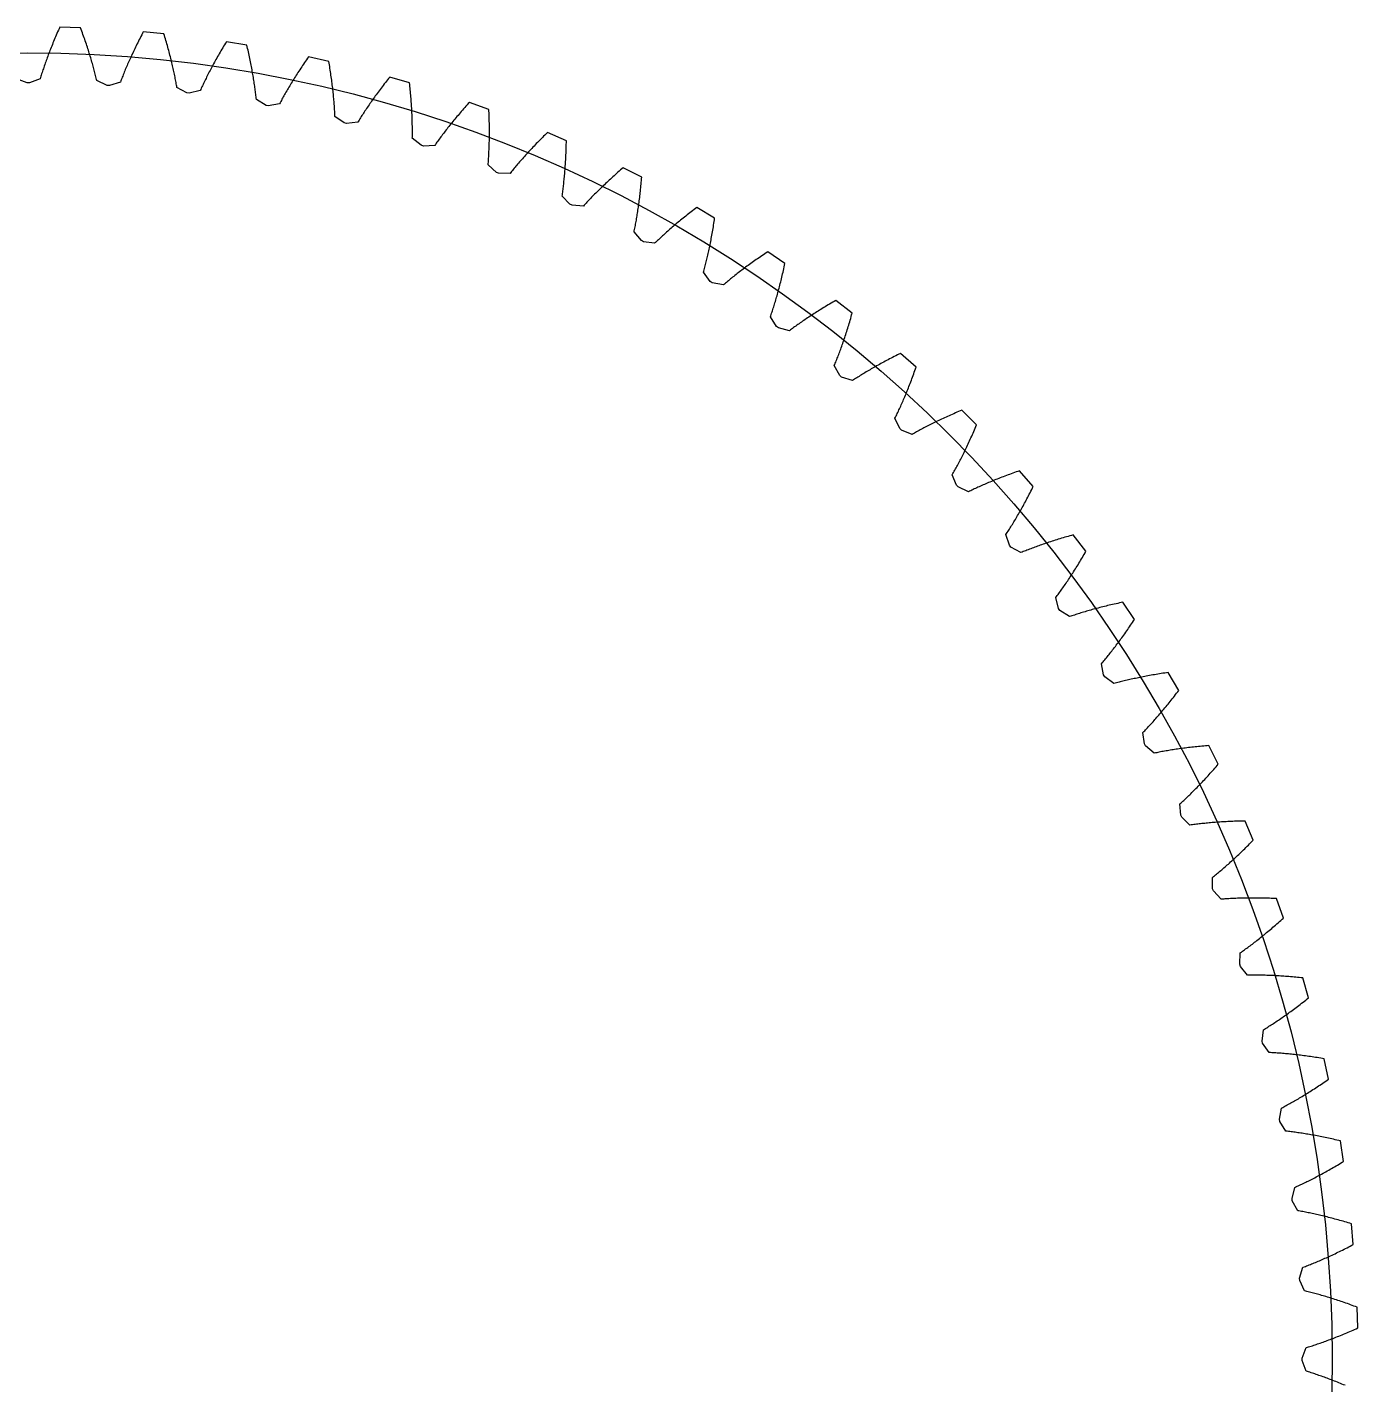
# Model space of a CAD drawing. Extents: x -60 to 60, y 180 to 300.
# Drawn here: x 0 to 60, y 238.7 to 299.8 of the extents above; entities that cross this region are included whole.
import ezdxf

# ---------------------------------------------------------------- set-up
doc = ezdxf.new("R2010")
doc.units = 0
doc.layers.get('0').update_dxf_attribs({"linetype": 'CONTINUOUS'})

msp = doc.modelspace()

# ---------------------------------------------------------------- linework, layer by layer
for points in [[(57.444, 239.889), (57.629, 240.366), (57.684, 240.383), (57.74, 240.4), (57.796, 240.418), (57.853, 240.436), (57.91, 240.454), (57.968, 240.473), (58.026, 240.493), (58.085, 240.512), (58.145, 240.533), (58.205, 240.553), (58.266, 240.574), (58.327, 240.596), (58.389, 240.618), (58.452, 240.64), (58.515, 240.663), (58.578, 240.686), (58.642, 240.71), (58.707, 240.734), (58.772, 240.758), (58.838, 240.784), (58.904, 240.809), (58.971, 240.835), (59.038, 240.862), (59.106, 240.889), (59.174, 240.916), (59.243, 240.944), (59.313, 240.973), (59.383, 241.002), (59.453, 241.031), (59.524, 241.061), (59.596, 241.092), (59.668, 241.123), (59.74, 241.154), (59.813, 241.186), (59.887, 241.219), (59.957, 241.252), (59.928, 242.184), (59.857, 242.213), (59.781, 242.241), (59.706, 242.268), (59.632, 242.295), (59.558, 242.322), (59.485, 242.348), (59.412, 242.373), (59.34, 242.399), (59.269, 242.423), (59.198, 242.447), (59.127, 242.471), (59.057, 242.494), (58.988, 242.517), (58.919, 242.54), (58.851, 242.562), (58.783, 242.583), (58.716, 242.604), (58.649, 242.625), (58.583, 242.645), (58.518, 242.665), (58.453, 242.684), (58.389, 242.703), (58.325, 242.721), (58.262, 242.74), (58.199, 242.757), (58.138, 242.774), (58.076, 242.791), (58.015, 242.808), (57.955, 242.824), (57.896, 242.84), (57.837, 242.855), (57.778, 242.87), (57.721, 242.885), (57.664, 242.899), (57.607, 242.913), (57.551, 242.926), (57.337, 243.391), (57.331, 243.496), (57.485, 243.983), (57.539, 244.004), (57.594, 244.024), (57.649, 244.046), (57.704, 244.067), (57.76, 244.089), (57.817, 244.112), (57.874, 244.135), (57.932, 244.158), (57.99, 244.182), (58.049, 244.207), (58.108, 244.231), (58.168, 244.257), (58.228, 244.282), (58.289, 244.309), (58.351, 244.335), (58.413, 244.363), (58.475, 244.39), (58.538, 244.418), (58.602, 244.447), (58.666, 244.476), (58.73, 244.506), (58.795, 244.536), (58.861, 244.567), (58.927, 244.598), (58.993, 244.63), (59.06, 244.662), (59.128, 244.695), (59.196, 244.728), (59.264, 244.762), (59.333, 244.796), (59.403, 244.831), (59.473, 244.867), (59.543, 244.903), (59.614, 244.939), (59.685, 244.977), (59.753, 245.014), (59.666, 245.942), (59.593, 245.966), (59.516, 245.99), (59.439, 246.012), (59.363, 246.035), (59.288, 246.057), (59.213, 246.078), (59.139, 246.099), (59.066, 246.12), (58.992, 246.14), (58.92, 246.159), (58.848, 246.179), (58.777, 246.198), (58.706, 246.216), (58.636, 246.234), (58.567, 246.252), (58.498, 246.269), (58.429, 246.286), (58.362, 246.302), (58.295, 246.318), (58.228, 246.334), (58.162, 246.349), (58.097, 246.364), (58.032, 246.378), (57.968, 246.392), (57.904, 246.406), (57.842, 246.419), (57.779, 246.432), (57.718, 246.445), (57.657, 246.457), (57.596, 246.469), (57.536, 246.481), (57.477, 246.492), (57.419, 246.503), (57.361, 246.514), (57.303, 246.524), (57.247, 246.534), (57.004, 246.984), (56.991, 247.089), (57.115, 247.585), (57.167, 247.608), (57.22, 247.633), (57.274, 247.657), (57.328, 247.682), (57.383, 247.708), (57.438, 247.734), (57.493, 247.76), (57.549, 247.787), (57.606, 247.815), (57.663, 247.843), (57.721, 247.871), (57.779, 247.9), (57.837, 247.93), (57.897, 247.96), (57.956, 247.99), (58.016, 248.021), (58.077, 248.053), (58.138, 248.085), (58.2, 248.118), (58.262, 248.151), (58.324, 248.185), (58.387, 248.219), (58.451, 248.253), (58.515, 248.289), (58.579, 248.325), (58.644, 248.361), (58.709, 248.398), (58.775, 248.436), (58.841, 248.474), (58.908, 248.512), (58.975, 248.551), (59.043, 248.591), (59.111, 248.632), (59.179, 248.673), (59.248, 248.714), (59.313, 248.756), (59.168, 249.677), (59.093, 249.696), (59.015, 249.715), (58.937, 249.733), (58.86, 249.75), (58.784, 249.767), (58.708, 249.784), (58.632, 249.8), (58.558, 249.816), (58.484, 249.832), (58.41, 249.847), (58.337, 249.861), (58.265, 249.876), (58.193, 249.89), (58.122, 249.903), (58.052, 249.916), (57.982, 249.929), (57.912, 249.942), (57.844, 249.954), (57.776, 249.966), (57.708, 249.977), (57.642, 249.988), (57.576, 249.999), (57.51, 250.009), (57.445, 250.019), (57.381, 250.029), (57.317, 250.038), (57.254, 250.047), (57.192, 250.056), (57.13, 250.065), (57.069, 250.073), (57.009, 250.081), (56.949, 250.088), (56.89, 250.095), (56.832, 250.102), (56.774, 250.109), (56.717, 250.116), (56.446, 250.55), (56.426, 250.653), (56.519, 251.156), (56.57, 251.183), (56.621, 251.21), (56.673, 251.238), (56.725, 251.267), (56.778, 251.296), (56.832, 251.325), (56.886, 251.355), (56.94, 251.385), (56.995, 251.416), (57.05, 251.448), (57.106, 251.48), (57.162, 251.513), (57.218, 251.546), (57.276, 251.579), (57.333, 251.614), (57.391, 251.648), (57.45, 251.684), (57.509, 251.719), (57.568, 251.756), (57.628, 251.793), (57.688, 251.83), (57.749, 251.868), (57.81, 251.907), (57.872, 251.946), (57.934, 251.986), (57.996, 252.027), (58.059, 252.068), (58.122, 252.109), (58.186, 252.151), (58.25, 252.194), (58.315, 252.237), (58.38, 252.281), (58.445, 252.326), (58.511, 252.371), (58.577, 252.417), (58.639, 252.463), (58.437, 253.373), (58.361, 253.387), (58.282, 253.401), (58.203, 253.414), (58.125, 253.427), (58.047, 253.439), (57.971, 253.451), (57.894, 253.462), (57.819, 253.473), (57.744, 253.484), (57.67, 253.495), (57.596, 253.505), (57.523, 253.515), (57.45, 253.524), (57.379, 253.533), (57.307, 253.542), (57.237, 253.55), (57.167, 253.558), (57.098, 253.566), (57.029, 253.573), (56.961, 253.581), (56.894, 253.587), (56.827, 253.594), (56.761, 253.6), (56.696, 253.606), (56.631, 253.612), (56.567, 253.617), (56.504, 253.622), (56.441, 253.627), (56.379, 253.632), (56.317, 253.636), (56.257, 253.64), (56.196, 253.644), (56.137, 253.647), (56.078, 253.651), (56.02, 253.654), (55.962, 253.657), (55.665, 254.073), (55.639, 254.175), (55.7, 254.683), (55.749, 254.713), (55.799, 254.743), (55.849, 254.774), (55.899, 254.806), (55.95, 254.838), (56.001, 254.871), (56.053, 254.904), (56.106, 254.938), (56.158, 254.972), (56.211, 255.007), (56.265, 255.043), (56.319, 255.079), (56.374, 255.115), (56.429, 255.153), (56.484, 255.19), (56.54, 255.229), (56.596, 255.268), (56.652, 255.307), (56.709, 255.347), (56.767, 255.388), (56.825, 255.429), (56.883, 255.471), (56.941, 255.513), (57.001, 255.556), (57.06, 255.6), (57.12, 255.644), (57.18, 255.689), (57.24, 255.735), (57.301, 255.781), (57.363, 255.827), (57.424, 255.875), (57.486, 255.923), (57.549, 255.971), (57.612, 256.02), (57.675, 256.07), (57.734, 256.12), (57.475, 257.015), (57.398, 257.025), (57.318, 257.034), (57.239, 257.042), (57.16, 257.049), (57.082, 257.057), (57.005, 257.064), (56.928, 257.071), (56.852, 257.077), (56.776, 257.083), (56.701, 257.089), (56.627, 257.094), (56.554, 257.1), (56.481, 257.104), (56.409, 257.109), (56.337, 257.113), (56.266, 257.117), (56.196, 257.121), (56.126, 257.124), (56.057, 257.127), (55.989, 257.13), (55.921, 257.133), (55.855, 257.135), (55.788, 257.137), (55.723, 257.139), (55.658, 257.141), (55.593, 257.142), (55.53, 257.143), (55.467, 257.144), (55.405, 257.145), (55.343, 257.145), (55.282, 257.145), (55.222, 257.146), (55.162, 257.145), (55.103, 257.145), (55.045, 257.144), (54.988, 257.143), (54.665, 257.54), (54.632, 257.64), (54.661, 258.151), (54.708, 258.184), (54.756, 258.218), (54.804, 258.252), (54.852, 258.287), (54.901, 258.322), (54.95, 258.358), (55, 258.394), (55.05, 258.431), (55.1, 258.469), (55.151, 258.507), (55.203, 258.546), (55.254, 258.585), (55.306, 258.625), (55.359, 258.666), (55.412, 258.707), (55.465, 258.749), (55.518, 258.791), (55.572, 258.834), (55.627, 258.878), (55.682, 258.922), (55.737, 258.966), (55.792, 259.012), (55.848, 259.058), (55.904, 259.105), (55.961, 259.152), (56.018, 259.2), (56.075, 259.248), (56.133, 259.298), (56.19, 259.347), (56.249, 259.398), (56.307, 259.449), (56.366, 259.501), (56.425, 259.553), (56.485, 259.606), (56.545, 259.66), (56.601, 259.713), (56.286, 260.59), (56.209, 260.596), (56.129, 260.599), (56.049, 260.602), (55.97, 260.605), (55.892, 260.607), (55.814, 260.609), (55.737, 260.611), (55.66, 260.613), (55.585, 260.614), (55.51, 260.615), (55.435, 260.616), (55.361, 260.617), (55.288, 260.617), (55.216, 260.617), (55.144, 260.617), (55.073, 260.616), (55.003, 260.615), (54.933, 260.614), (54.864, 260.613), (54.796, 260.612), (54.728, 260.61), (54.661, 260.608), (54.595, 260.606), (54.53, 260.604), (54.465, 260.601), (54.4, 260.599), (54.337, 260.596), (54.274, 260.593), (54.212, 260.59), (54.15, 260.586), (54.089, 260.582), (54.029, 260.579), (53.97, 260.575), (53.911, 260.571), (53.853, 260.566), (53.796, 260.562), (53.449, 260.938), (53.41, 261.035), (53.407, 261.547), (53.452, 261.583), (53.497, 261.62), (53.543, 261.657), (53.589, 261.694), (53.635, 261.733), (53.682, 261.772), (53.729, 261.811), (53.777, 261.851), (53.825, 261.892), (53.873, 261.933), (53.922, 261.975), (53.971, 262.018), (54.021, 262.061), (54.071, 262.105), (54.121, 262.149), (54.171, 262.194), (54.222, 262.24), (54.273, 262.286), (54.325, 262.333), (54.377, 262.38), (54.429, 262.429), (54.481, 262.477), (54.534, 262.527), (54.587, 262.577), (54.641, 262.628), (54.695, 262.679), (54.749, 262.731), (54.803, 262.784), (54.858, 262.837), (54.913, 262.891), (54.968, 262.946), (55.024, 263.001), (55.079, 263.057), (55.136, 263.114), (55.192, 263.171), (55.245, 263.228), (54.875, 264.084), (54.798, 264.084), (54.718, 264.082), (54.638, 264.08), (54.559, 264.078), (54.48, 264.076), (54.403, 264.073), (54.326, 264.07), (54.249, 264.067), (54.174, 264.063), (54.099, 264.06), (54.024, 264.056), (53.951, 264.052), (53.878, 264.047), (53.806, 264.043), (53.734, 264.038), (53.663, 264.033), (53.593, 264.028), (53.524, 264.023), (53.455, 264.017), (53.387, 264.012), (53.319, 264.006), (53.253, 264), (53.187, 263.993), (53.121, 263.987), (53.057, 263.98), (52.993, 263.974), (52.929, 263.967), (52.867, 263.96), (52.805, 263.953), (52.744, 263.945), (52.683, 263.938), (52.624, 263.93), (52.564, 263.923), (52.506, 263.915), (52.448, 263.907), (52.391, 263.899), (52.021, 264.252), (51.977, 264.347), (51.941, 264.858), (51.984, 264.896), (52.027, 264.936), (52.07, 264.976), (52.114, 265.016), (52.158, 265.057), (52.202, 265.099), (52.247, 265.142), (52.292, 265.185), (52.337, 265.228), (52.383, 265.272), (52.429, 265.317), (52.475, 265.363), (52.522, 265.409), (52.569, 265.456), (52.616, 265.503), (52.664, 265.551), (52.712, 265.6), (52.76, 265.65), (52.808, 265.7), (52.857, 265.75), (52.906, 265.802), (52.956, 265.854), (53.005, 265.906), (53.055, 265.96), (53.105, 266.014), (53.156, 266.068), (53.206, 266.124), (53.257, 266.18), (53.309, 266.236), (53.36, 266.294), (53.412, 266.352), (53.464, 266.411), (53.516, 266.47), (53.568, 266.53), (53.621, 266.591), (53.67, 266.65), (53.248, 267.482), (53.171, 267.477), (53.09, 267.47), (53.011, 267.463), (52.932, 267.456), (52.854, 267.449), (52.777, 267.441), (52.7, 267.433), (52.624, 267.426), (52.549, 267.417), (52.474, 267.409), (52.4, 267.4), (52.327, 267.392), (52.255, 267.383), (52.183, 267.374), (52.112, 267.365), (52.041, 267.355), (51.972, 267.346), (51.903, 267.336), (51.834, 267.326), (51.767, 267.316), (51.7, 267.306), (51.634, 267.296), (51.568, 267.285), (51.503, 267.275), (51.439, 267.264), (51.376, 267.254), (51.313, 267.243), (51.251, 267.232), (51.19, 267.221), (51.129, 267.21), (51.069, 267.198), (51.01, 267.187), (50.952, 267.176), (50.894, 267.164), (50.837, 267.153), (50.78, 267.141), (50.389, 267.471), (50.339, 267.563), (50.271, 268.07), (50.311, 268.111), (50.352, 268.153), (50.392, 268.196), (50.433, 268.239), (50.475, 268.283), (50.516, 268.327), (50.558, 268.372), (50.6, 268.418), (50.643, 268.464), (50.686, 268.512), (50.729, 268.559), (50.772, 268.608), (50.816, 268.657), (50.86, 268.706), (50.904, 268.757), (50.948, 268.808), (50.993, 268.859), (51.038, 268.912), (51.083, 268.965), (51.129, 269.018), (51.175, 269.072), (51.221, 269.127), (51.267, 269.183), (51.313, 269.24), (51.36, 269.297), (51.407, 269.354), (51.454, 269.413), (51.501, 269.472), (51.549, 269.532), (51.597, 269.592), (51.645, 269.653), (51.693, 269.715), (51.741, 269.778), (51.79, 269.841), (51.839, 269.905), (51.884, 269.968), (51.41, 270.771), (51.333, 270.761), (51.254, 270.749), (51.175, 270.738), (51.097, 270.725), (51.019, 270.713), (50.943, 270.701), (50.866, 270.688), (50.791, 270.675), (50.717, 270.663), (50.643, 270.65), (50.569, 270.636), (50.497, 270.623), (50.425, 270.61), (50.354, 270.596), (50.284, 270.582), (50.214, 270.569), (50.145, 270.555), (50.077, 270.541), (50.009, 270.527), (49.942, 270.512), (49.876, 270.498), (49.811, 270.484), (49.746, 270.469), (49.682, 270.455), (49.619, 270.44), (49.556, 270.425), (49.494, 270.411), (49.433, 270.396), (49.373, 270.381), (49.313, 270.366), (49.254, 270.351), (49.195, 270.336), (49.138, 270.321), (49.081, 270.306), (49.025, 270.291), (48.969, 270.276), (48.558, 270.58), (48.502, 270.669), (48.402, 271.171), (48.44, 271.214), (48.477, 271.259), (48.515, 271.304), (48.554, 271.35), (48.592, 271.396), (48.631, 271.443), (48.67, 271.491), (48.709, 271.539), (48.749, 271.588), (48.788, 271.638), (48.828, 271.688), (48.869, 271.739), (48.909, 271.791), (48.95, 271.843), (48.991, 271.896), (49.032, 271.95), (49.074, 272.004), (49.115, 272.059), (49.157, 272.115), (49.199, 272.171), (49.241, 272.228), (49.284, 272.286), (49.326, 272.344), (49.369, 272.404), (49.412, 272.463), (49.455, 272.524), (49.499, 272.585), (49.542, 272.647), (49.586, 272.71), (49.63, 272.773), (49.674, 272.837), (49.718, 272.902), (49.763, 272.968), (49.807, 273.034), (49.852, 273.101), (49.893, 273.166), (49.369, 273.938), (49.294, 273.924), (49.215, 273.907), (49.137, 273.89), (49.06, 273.873), (48.983, 273.856), (48.907, 273.839), (48.832, 273.821), (48.758, 273.804), (48.684, 273.786), (48.611, 273.769), (48.539, 273.751), (48.467, 273.733), (48.397, 273.715), (48.326, 273.697), (48.257, 273.679), (48.188, 273.661), (48.12, 273.643), (48.053, 273.625), (47.987, 273.606), (47.921, 273.588), (47.856, 273.569), (47.791, 273.551), (47.728, 273.533), (47.665, 273.514), (47.602, 273.495), (47.541, 273.477), (47.48, 273.458), (47.42, 273.44), (47.361, 273.421), (47.302, 273.402), (47.244, 273.384), (47.187, 273.365), (47.13, 273.347), (47.074, 273.328), (47.019, 273.309), (46.964, 273.291), (46.535, 273.569), (46.473, 273.654), (46.343, 274.148), (46.377, 274.194), (46.412, 274.241), (46.447, 274.288), (46.482, 274.336), (46.518, 274.385), (46.554, 274.434), (46.59, 274.484), (46.626, 274.535), (46.662, 274.586), (46.699, 274.638), (46.735, 274.691), (46.772, 274.745), (46.81, 274.799), (46.847, 274.853), (46.885, 274.909), (46.922, 274.965), (46.96, 275.022), (46.998, 275.079), (47.036, 275.138), (47.075, 275.197), (47.114, 275.256), (47.152, 275.317), (47.191, 275.378), (47.23, 275.439), (47.269, 275.502), (47.309, 275.565), (47.348, 275.629), (47.388, 275.693), (47.427, 275.759), (47.467, 275.825), (47.507, 275.891), (47.547, 275.959), (47.587, 276.027), (47.628, 276.096), (47.668, 276.165), (47.705, 276.233), (47.134, 276.97), (47.059, 276.952), (46.982, 276.93), (46.905, 276.908), (46.829, 276.886), (46.754, 276.865), (46.679, 276.843), (46.605, 276.821), (46.532, 276.799), (46.46, 276.776), (46.388, 276.754), (46.317, 276.732), (46.247, 276.71), (46.177, 276.687), (46.108, 276.665), (46.04, 276.643), (45.973, 276.62), (45.906, 276.598), (45.84, 276.575), (45.775, 276.553), (45.71, 276.53), (45.647, 276.508), (45.583, 276.485), (45.521, 276.463), (45.459, 276.441), (45.398, 276.418), (45.338, 276.396), (45.279, 276.373), (45.22, 276.351), (45.162, 276.329), (45.104, 276.306), (45.047, 276.284), (44.991, 276.262), (44.936, 276.24), (44.881, 276.218), (44.828, 276.196), (44.774, 276.174), (44.328, 276.424), (44.261, 276.505), (44.1, 276.99), (44.132, 277.039), (44.163, 277.087), (44.195, 277.137), (44.228, 277.187), (44.26, 277.238), (44.293, 277.289), (44.325, 277.341), (44.358, 277.394), (44.391, 277.448), (44.425, 277.502), (44.458, 277.557), (44.492, 277.613), (44.525, 277.669), (44.559, 277.726), (44.593, 277.784), (44.627, 277.842), (44.661, 277.901), (44.696, 277.961), (44.73, 278.022), (44.765, 278.083), (44.8, 278.145), (44.835, 278.207), (44.87, 278.271), (44.905, 278.335), (44.94, 278.4), (44.975, 278.465), (45.011, 278.531), (45.046, 278.598), (45.081, 278.666), (45.117, 278.734), (45.153, 278.803), (45.188, 278.873), (45.224, 278.944), (45.26, 279.015), (45.296, 279.087), (45.329, 279.157), (44.713, 279.857), (44.639, 279.833), (44.563, 279.807), (44.488, 279.78), (44.413, 279.754), (44.34, 279.727), (44.267, 279.701), (44.194, 279.674), (44.123, 279.647), (44.052, 279.621), (43.982, 279.594), (43.912, 279.568), (43.843, 279.541), (43.775, 279.514), (43.708, 279.488), (43.642, 279.461), (43.576, 279.434), (43.511, 279.408), (43.446, 279.381), (43.382, 279.355), (43.319, 279.328), (43.257, 279.302), (43.196, 279.275), (43.135, 279.249), (43.075, 279.223), (43.015, 279.197), (42.956, 279.17), (42.898, 279.144), (42.841, 279.118), (42.784, 279.092), (42.728, 279.067), (42.673, 279.041), (42.619, 279.015), (42.565, 278.99), (42.512, 278.964), (42.459, 278.939), (42.408, 278.914), (41.947, 279.135), (41.875, 279.212), (41.683, 279.686), (41.712, 279.736), (41.741, 279.787), (41.769, 279.838), (41.798, 279.89), (41.828, 279.943), (41.857, 279.997), (41.886, 280.051), (41.916, 280.106), (41.945, 280.161), (41.975, 280.217), (42.005, 280.274), (42.035, 280.332), (42.065, 280.39), (42.095, 280.449), (42.126, 280.509), (42.156, 280.569), (42.187, 280.631), (42.217, 280.692), (42.248, 280.755), (42.278, 280.818), (42.309, 280.882), (42.34, 280.947), (42.371, 281.012), (42.402, 281.079), (42.433, 281.145), (42.464, 281.213), (42.495, 281.281), (42.526, 281.35), (42.558, 281.42), (42.589, 281.491), (42.62, 281.562), (42.651, 281.634), (42.683, 281.706), (42.714, 281.78), (42.745, 281.854), (42.774, 281.926), (42.115, 282.585), (42.043, 282.557), (41.969, 282.526), (41.895, 282.495), (41.823, 282.464), (41.751, 282.433), (41.679, 282.402), (41.609, 282.371), (41.539, 282.339), (41.47, 282.308), (41.402, 282.277), (41.334, 282.246), (41.267, 282.216), (41.201, 282.185), (41.135, 282.154), (41.071, 282.123), (41.007, 282.092), (40.943, 282.062), (40.881, 282.031), (40.819, 282.001), (40.758, 281.97), (40.697, 281.94), (40.637, 281.91), (40.578, 281.88), (40.52, 281.85), (40.462, 281.82), (40.405, 281.79), (40.349, 281.761), (40.293, 281.731), (40.238, 281.702), (40.184, 281.672), (40.131, 281.643), (40.078, 281.614), (40.026, 281.585), (39.974, 281.556), (39.924, 281.528), (39.874, 281.499), (39.4, 281.692), (39.323, 281.764), (39.102, 282.225), (39.128, 282.277), (39.153, 282.329), (39.179, 282.382), (39.204, 282.436), (39.23, 282.49), (39.256, 282.546), (39.282, 282.602), (39.308, 282.658), (39.334, 282.715), (39.36, 282.773), (39.386, 282.832), (39.413, 282.891), (39.439, 282.952), (39.465, 283.012), (39.492, 283.074), (39.518, 283.136), (39.545, 283.199), (39.572, 283.263), (39.598, 283.327), (39.625, 283.392), (39.652, 283.458), (39.679, 283.525), (39.705, 283.592), (39.732, 283.66), (39.759, 283.728), (39.786, 283.798), (39.812, 283.868), (39.839, 283.939), (39.866, 284.01), (39.893, 284.083), (39.919, 284.156), (39.946, 284.229), (39.973, 284.304), (39.999, 284.379), (40.026, 284.455), (40.05, 284.528), (39.351, 285.146), (39.281, 285.113), (39.209, 285.077), (39.137, 285.042), (39.067, 285.006), (38.997, 284.97), (38.928, 284.935), (38.859, 284.899), (38.792, 284.864), (38.725, 284.829), (38.658, 284.793), (38.593, 284.758), (38.528, 284.723), (38.464, 284.688), (38.4, 284.653), (38.338, 284.619), (38.276, 284.584), (38.214, 284.549), (38.154, 284.515), (38.094, 284.481), (38.035, 284.447), (37.976, 284.413), (37.919, 284.379), (37.861, 284.345), (37.805, 284.311), (37.749, 284.278), (37.694, 284.245), (37.64, 284.211), (37.586, 284.178), (37.534, 284.146), (37.481, 284.113), (37.43, 284.081), (37.379, 284.048), (37.329, 284.016), (37.279, 283.984), (37.23, 283.953), (37.182, 283.921), (36.697, 284.083), (36.616, 284.15), (36.367, 284.597), (36.389, 284.65), (36.411, 284.704), (36.433, 284.758), (36.455, 284.814), (36.478, 284.87), (36.5, 284.926), (36.522, 284.984), (36.545, 285.042), (36.567, 285.101), (36.59, 285.16), (36.612, 285.22), (36.635, 285.281), (36.657, 285.343), (36.68, 285.405), (36.702, 285.468), (36.725, 285.532), (36.748, 285.597), (36.77, 285.662), (36.793, 285.728), (36.815, 285.794), (36.838, 285.862), (36.86, 285.93), (36.883, 285.999), (36.905, 286.068), (36.928, 286.138), (36.95, 286.209), (36.972, 286.281), (36.995, 286.353), (37.017, 286.426), (37.039, 286.5), (37.061, 286.575), (37.083, 286.65), (37.105, 286.726), (37.127, 286.803), (37.149, 286.88), (37.168, 286.955), (36.431, 287.527), (36.364, 287.49), (36.294, 287.45), (36.225, 287.41), (36.157, 287.37), (36.089, 287.33), (36.023, 287.29), (35.956, 287.251), (35.891, 287.211), (35.826, 287.172), (35.763, 287.132), (35.699, 287.093), (35.637, 287.054), (35.575, 287.015), (35.514, 286.976), (35.453, 286.938), (35.394, 286.899), (35.335, 286.861), (35.276, 286.823), (35.219, 286.785), (35.162, 286.747), (35.106, 286.709), (35.05, 286.672), (34.995, 286.635), (34.941, 286.597), (34.888, 286.561), (34.835, 286.524), (34.783, 286.487), (34.731, 286.451), (34.681, 286.415), (34.63, 286.379), (34.581, 286.344), (34.532, 286.308), (34.484, 286.273), (34.437, 286.238), (34.39, 286.203), (34.344, 286.169), (33.85, 286.3), (33.765, 286.362), (33.488, 286.792), (33.506, 286.847), (33.525, 286.902), (33.544, 286.958), (33.563, 287.014), (33.581, 287.071), (33.6, 287.129), (33.619, 287.188), (33.637, 287.247), (33.656, 287.308), (33.675, 287.368), (33.694, 287.43), (33.712, 287.492), (33.731, 287.555), (33.749, 287.619), (33.768, 287.683), (33.787, 287.748), (33.805, 287.814), (33.823, 287.88), (33.842, 287.948), (33.86, 288.015), (33.878, 288.084), (33.897, 288.153), (33.915, 288.224), (33.933, 288.294), (33.951, 288.366), (33.969, 288.438), (33.986, 288.511), (34.004, 288.585), (34.022, 288.659), (34.039, 288.734), (34.057, 288.81), (34.074, 288.886), (34.091, 288.964), (34.108, 289.042), (34.125, 289.12), (34.139, 289.196), (33.368, 289.721), (33.303, 289.68), (33.236, 289.635), (33.17, 289.591), (33.104, 289.547), (33.039, 289.503), (32.975, 289.459), (32.912, 289.415), (32.849, 289.371), (32.787, 289.328), (32.726, 289.285), (32.665, 289.241), (32.605, 289.199), (32.546, 289.156), (32.487, 289.113), (32.429, 289.071), (32.372, 289.029), (32.316, 288.987), (32.26, 288.945), (32.205, 288.904), (32.15, 288.862), (32.097, 288.821), (32.043, 288.78), (31.991, 288.74), (31.939, 288.699), (31.888, 288.659), (31.838, 288.619), (31.788, 288.58), (31.739, 288.54), (31.691, 288.501), (31.643, 288.462), (31.596, 288.423), (31.549, 288.385), (31.504, 288.347), (31.459, 288.309), (31.414, 288.271), (31.37, 288.234), (30.869, 288.334), (30.78, 288.39), (30.477, 288.802), (30.492, 288.858), (30.507, 288.914), (30.522, 288.971), (30.537, 289.029), (30.552, 289.087), (30.567, 289.146), (30.582, 289.206), (30.597, 289.266), (30.612, 289.327), (30.627, 289.389), (30.642, 289.452), (30.657, 289.515), (30.671, 289.579), (30.686, 289.644), (30.7, 289.709), (30.715, 289.775), (30.729, 289.842), (30.743, 289.909), (30.757, 289.978), (30.771, 290.047), (30.785, 290.116), (30.799, 290.187), (30.813, 290.258), (30.826, 290.329), (30.84, 290.402), (30.853, 290.475), (30.866, 290.549), (30.879, 290.624), (30.892, 290.699), (30.905, 290.775), (30.918, 290.852), (30.93, 290.929), (30.942, 291.007), (30.954, 291.086), (30.966, 291.166), (30.976, 291.242), (30.174, 291.718), (30.111, 291.673), (30.047, 291.624), (29.983, 291.575), (29.921, 291.527), (29.859, 291.479), (29.798, 291.431), (29.737, 291.384), (29.677, 291.336), (29.618, 291.289), (29.559, 291.242), (29.502, 291.195), (29.444, 291.149), (29.388, 291.102), (29.332, 291.056), (29.277, 291.01), (29.223, 290.964), (29.169, 290.919), (29.116, 290.874), (29.063, 290.829), (29.012, 290.784), (28.961, 290.74), (28.91, 290.696), (28.861, 290.652), (28.811, 290.608), (28.763, 290.565), (28.715, 290.522), (28.668, 290.479), (28.622, 290.437), (28.576, 290.395), (28.531, 290.353), (28.486, 290.311), (28.442, 290.27), (28.399, 290.229), (28.356, 290.189), (28.314, 290.148), (28.273, 290.108), (27.766, 290.177), (27.674, 290.227), (27.345, 290.619), (27.357, 290.676), (27.368, 290.733), (27.38, 290.791), (27.392, 290.849), (27.403, 290.908), (27.414, 290.968), (27.425, 291.029), (27.437, 291.09), (27.448, 291.152), (27.459, 291.215), (27.469, 291.278), (27.48, 291.342), (27.491, 291.407), (27.501, 291.472), (27.512, 291.538), (27.522, 291.605), (27.532, 291.673), (27.542, 291.741), (27.552, 291.81), (27.561, 291.88), (27.571, 291.95), (27.58, 292.021), (27.589, 292.093), (27.598, 292.166), (27.607, 292.239), (27.616, 292.313), (27.624, 292.387), (27.633, 292.462), (27.641, 292.538), (27.649, 292.615), (27.657, 292.692), (27.664, 292.771), (27.671, 292.849), (27.678, 292.929), (27.685, 293.009), (27.69, 293.086), (26.86, 293.51), (26.8, 293.461), (26.739, 293.409), (26.679, 293.356), (26.619, 293.304), (26.56, 293.252), (26.502, 293.201), (26.445, 293.149), (26.388, 293.098), (26.332, 293.047), (26.277, 292.997), (26.222, 292.946), (26.168, 292.896), (26.114, 292.846), (26.062, 292.797), (26.009, 292.748), (25.958, 292.699), (25.907, 292.65), (25.857, 292.602), (25.808, 292.553), (25.759, 292.506), (25.711, 292.458), (25.663, 292.411), (25.616, 292.364), (25.57, 292.317), (25.524, 292.271), (25.479, 292.225), (25.435, 292.18), (25.391, 292.134), (25.348, 292.089), (25.306, 292.045), (25.264, 292.001), (25.223, 291.957), (25.182, 291.913), (25.142, 291.87), (25.102, 291.827), (25.064, 291.785), (24.553, 291.821), (24.458, 291.866), (24.106, 292.236), (24.114, 292.293), (24.122, 292.351), (24.13, 292.409), (24.138, 292.468), (24.145, 292.528), (24.153, 292.589), (24.16, 292.65), (24.167, 292.712), (24.175, 292.774), (24.182, 292.837), (24.188, 292.901), (24.195, 292.966), (24.202, 293.031), (24.208, 293.097), (24.214, 293.164), (24.22, 293.231), (24.226, 293.299), (24.232, 293.368), (24.237, 293.438), (24.242, 293.508), (24.247, 293.579), (24.252, 293.65), (24.257, 293.722), (24.261, 293.795), (24.266, 293.869), (24.27, 293.943), (24.274, 294.018), (24.277, 294.094), (24.28, 294.17), (24.284, 294.247), (24.286, 294.325), (24.289, 294.403), (24.291, 294.482), (24.293, 294.562), (24.295, 294.642), (24.295, 294.72), (23.44, 295.091), (23.383, 295.038), (23.326, 294.982), (23.269, 294.926), (23.213, 294.87), (23.157, 294.815), (23.103, 294.759), (23.048, 294.705), (22.995, 294.65), (22.942, 294.596), (22.89, 294.542), (22.839, 294.488), (22.788, 294.435), (22.738, 294.382), (22.688, 294.329), (22.639, 294.276), (22.591, 294.224), (22.543, 294.173), (22.496, 294.121), (22.45, 294.07), (22.404, 294.019), (22.359, 293.969), (22.315, 293.919), (22.271, 293.869), (22.227, 293.82), (22.185, 293.771), (22.143, 293.722), (22.101, 293.674), (22.061, 293.626), (22.02, 293.578), (21.981, 293.531), (21.942, 293.484), (21.903, 293.438), (21.866, 293.392), (21.828, 293.346), (21.792, 293.301), (21.756, 293.256), (21.244, 293.26), (21.147, 293.299), (20.771, 293.647), (20.776, 293.704), (20.78, 293.762), (20.785, 293.821), (20.789, 293.88), (20.792, 293.94), (20.796, 294.001), (20.8, 294.063), (20.803, 294.125), (20.806, 294.188), (20.809, 294.251), (20.812, 294.316), (20.815, 294.38), (20.817, 294.446), (20.819, 294.512), (20.821, 294.579), (20.823, 294.647), (20.825, 294.715), (20.826, 294.784), (20.827, 294.854), (20.828, 294.924), (20.828, 294.995), (20.829, 295.067), (20.829, 295.139), (20.829, 295.212), (20.828, 295.286), (20.828, 295.36), (20.827, 295.435), (20.826, 295.511), (20.824, 295.588), (20.822, 295.665), (20.82, 295.742), (20.818, 295.821), (20.816, 295.9), (20.813, 295.98), (20.809, 296.06), (20.804, 296.137), (19.927, 296.454), (19.874, 296.398), (19.82, 296.338), (19.767, 296.278), (19.715, 296.219), (19.663, 296.16), (19.612, 296.102), (19.561, 296.044), (19.511, 295.986), (19.462, 295.928), (19.413, 295.871), (19.365, 295.814), (19.318, 295.758), (19.271, 295.702), (19.225, 295.646), (19.179, 295.591), (19.135, 295.536), (19.09, 295.481), (19.047, 295.427), (19.004, 295.373), (18.961, 295.319), (18.919, 295.266), (18.878, 295.213), (18.837, 295.161), (18.797, 295.109), (18.758, 295.057), (18.719, 295.006), (18.681, 294.955), (18.643, 294.905), (18.606, 294.855), (18.569, 294.805), (18.533, 294.756), (18.498, 294.707), (18.463, 294.659), (18.429, 294.611), (18.395, 294.564), (18.362, 294.517), (17.851, 294.489), (17.751, 294.521), (17.355, 294.845), (17.356, 294.902), (17.356, 294.961), (17.357, 295.019), (17.357, 295.079), (17.357, 295.139), (17.357, 295.2), (17.357, 295.262), (17.356, 295.324), (17.356, 295.387), (17.355, 295.451), (17.354, 295.515), (17.352, 295.58), (17.35, 295.645), (17.348, 295.712), (17.346, 295.779), (17.344, 295.846), (17.341, 295.915), (17.338, 295.984), (17.335, 296.053), (17.331, 296.123), (17.327, 296.194), (17.323, 296.266), (17.319, 296.338), (17.314, 296.411), (17.309, 296.485), (17.304, 296.559), (17.298, 296.634), (17.292, 296.709), (17.286, 296.785), (17.279, 296.862), (17.272, 296.94), (17.265, 297.018), (17.257, 297.096), (17.25, 297.176), (17.241, 297.256), (17.231, 297.332), (16.336, 297.593), (16.287, 297.534), (16.237, 297.471), (16.188, 297.408), (16.139, 297.346), (16.091, 297.284), (16.043, 297.222), (15.997, 297.161), (15.95, 297.1), (15.905, 297.04), (15.86, 296.98), (15.815, 296.92), (15.772, 296.861), (15.729, 296.802), (15.686, 296.743), (15.644, 296.685), (15.603, 296.627), (15.562, 296.57), (15.522, 296.513), (15.482, 296.456), (15.443, 296.4), (15.405, 296.345), (15.367, 296.289), (15.33, 296.235), (15.293, 296.18), (15.257, 296.126), (15.221, 296.073), (15.186, 296.019), (15.152, 295.967), (15.118, 295.915), (15.084, 295.863), (15.052, 295.812), (15.019, 295.761), (14.988, 295.71), (14.956, 295.66), (14.926, 295.611), (14.895, 295.562), (14.387, 295.502), (14.286, 295.528), (13.87, 295.826), (13.867, 295.884), (13.864, 295.942), (13.861, 296.001), (13.858, 296.06), (13.854, 296.12), (13.85, 296.181), (13.846, 296.242), (13.841, 296.305), (13.837, 296.367), (13.832, 296.431), (13.827, 296.495), (13.821, 296.559), (13.815, 296.625), (13.809, 296.691), (13.803, 296.758), (13.796, 296.825), (13.789, 296.893), (13.781, 296.961), (13.774, 297.031), (13.766, 297.101), (13.758, 297.171), (13.749, 297.242), (13.74, 297.314), (13.731, 297.387), (13.721, 297.46), (13.711, 297.533), (13.701, 297.608), (13.69, 297.683), (13.679, 297.758), (13.668, 297.835), (13.656, 297.911), (13.644, 297.989), (13.631, 298.067), (13.618, 298.146), (13.605, 298.225), (13.591, 298.301), (12.681, 298.505), (12.635, 298.443), (12.589, 298.377), (12.544, 298.311), (12.499, 298.246), (12.455, 298.181), (12.412, 298.117), (12.369, 298.053), (12.327, 297.989), (12.285, 297.926), (12.244, 297.863), (12.203, 297.8), (12.163, 297.739), (12.124, 297.677), (12.085, 297.616), (12.047, 297.555), (12.009, 297.495), (11.972, 297.435), (11.936, 297.376), (11.9, 297.317), (11.864, 297.259), (11.829, 297.201), (11.795, 297.143), (11.761, 297.086), (11.728, 297.029), (11.695, 296.973), (11.663, 296.917), (11.632, 296.862), (11.601, 296.808), (11.57, 296.753), (11.54, 296.7), (11.51, 296.646), (11.481, 296.593), (11.453, 296.541), (11.425, 296.489), (11.397, 296.438), (11.37, 296.387), (10.867, 296.296), (10.764, 296.315), (10.33, 296.587), (10.324, 296.644), (10.317, 296.702), (10.311, 296.76), (10.303, 296.819), (10.296, 296.879), (10.288, 296.94), (10.28, 297.001), (10.272, 297.062), (10.263, 297.125), (10.254, 297.188), (10.245, 297.251), (10.235, 297.315), (10.225, 297.38), (10.215, 297.446), (10.205, 297.512), (10.194, 297.579), (10.182, 297.646), (10.171, 297.714), (10.159, 297.783), (10.146, 297.852), (10.134, 297.922), (10.121, 297.992), (10.107, 298.064), (10.093, 298.135), (10.079, 298.208), (10.065, 298.281), (10.05, 298.354), (10.034, 298.428), (10.018, 298.503), (10.002, 298.578), (9.986, 298.654), (9.969, 298.731), (9.951, 298.808), (9.934, 298.886), (9.915, 298.964), (9.896, 299.039), (8.975, 299.186), (8.934, 299.121), (8.892, 299.052), (8.851, 298.984), (8.81, 298.916), (8.77, 298.848), (8.731, 298.781), (8.692, 298.714), (8.654, 298.648), (8.616, 298.583), (8.579, 298.517), (8.543, 298.452), (8.507, 298.388), (8.471, 298.324), (8.437, 298.261), (8.402, 298.198), (8.368, 298.135), (8.335, 298.073), (8.302, 298.012), (8.27, 297.951), (8.239, 297.89), (8.207, 297.83), (8.177, 297.771), (8.147, 297.712), (8.117, 297.653), (8.088, 297.595), (8.059, 297.537), (8.031, 297.48), (8.004, 297.424), (7.977, 297.368), (7.95, 297.312), (7.924, 297.257), (7.898, 297.202), (7.873, 297.148), (7.848, 297.095), (7.824, 297.042), (7.8, 296.99), (7.304, 296.867), (7.2, 296.88), (6.75, 297.123), (6.74, 297.18), (6.73, 297.237), (6.719, 297.295), (6.708, 297.354), (6.697, 297.413), (6.686, 297.473), (6.674, 297.533), (6.662, 297.594), (6.649, 297.656), (6.636, 297.718), (6.623, 297.781), (6.609, 297.845), (6.595, 297.909), (6.581, 297.974), (6.566, 298.039), (6.551, 298.105), (6.536, 298.172), (6.52, 298.239), (6.503, 298.306), (6.487, 298.375), (6.47, 298.444), (6.452, 298.513), (6.434, 298.583), (6.416, 298.654), (6.397, 298.725), (6.378, 298.797), (6.359, 298.87), (6.339, 298.943), (6.318, 299.016), (6.297, 299.091), (6.276, 299.165), (6.254, 299.241), (6.232, 299.317), (6.21, 299.393), (6.186, 299.47), (6.162, 299.544), (5.234, 299.632), (5.197, 299.565), (5.16, 299.493), (5.123, 299.423), (5.087, 299.352), (5.051, 299.282), (5.016, 299.213), (4.981, 299.144), (4.947, 299.076), (4.914, 299.008), (4.881, 298.94), (4.849, 298.873), (4.817, 298.807), (4.786, 298.741), (4.755, 298.675), (4.724, 298.61), (4.695, 298.546), (4.665, 298.482), (4.637, 298.418), (4.608, 298.356), (4.58, 298.293), (4.553, 298.231), (4.526, 298.17), (4.5, 298.109), (4.474, 298.049), (4.449, 297.989), (4.424, 297.93), (4.399, 297.871), (4.375, 297.813), (4.352, 297.755), (4.329, 297.698), (4.306, 297.641), (4.284, 297.585), (4.262, 297.53), (4.241, 297.475), (4.22, 297.421), (4.2, 297.367), (3.712, 297.213), (3.607, 297.219), (3.143, 297.434), (3.129, 297.49), (3.116, 297.547), (3.101, 297.604), (3.087, 297.662), (3.072, 297.72), (3.057, 297.779), (3.041, 297.839), (3.025, 297.899), (3.009, 297.96), (2.992, 298.021), (2.975, 298.083), (2.957, 298.145), (2.939, 298.209), (2.921, 298.272), (2.902, 298.337), (2.883, 298.401), (2.863, 298.467), (2.843, 298.533), (2.823, 298.6), (2.802, 298.667), (2.78, 298.734), (2.758, 298.803), (2.736, 298.872), (2.714, 298.941), (2.69, 299.011), (2.667, 299.082), (2.643, 299.153), (2.618, 299.224), (2.593, 299.297), (2.568, 299.369), (2.542, 299.443), (2.515, 299.516), (2.488, 299.591), (2.461, 299.666), (2.433, 299.741), (2.404, 299.813), (1.473, 299.843), (1.439, 299.773), (1.407, 299.7), (1.375, 299.627), (1.343, 299.554), (1.312, 299.482), (1.281, 299.411), (1.251, 299.34), (1.221, 299.27), (1.192, 299.2), (1.164, 299.13), (1.135, 299.061), (1.108, 298.993), (1.081, 298.925), (1.054, 298.858), (1.028, 298.791), (1.002, 298.725), (0.977, 298.659), (0.952, 298.594), (0.928, 298.53), (0.904, 298.465), (0.881, 298.402), (0.858, 298.339), (0.835, 298.277), (0.813, 298.215), (0.792, 298.154), (0.771, 298.093), (0.75, 298.033), (0.73, 297.973), (0.71, 297.914), (0.69, 297.856), (0.671, 297.798), (0.653, 297.74), (0.634, 297.684), (0.617, 297.628), (0.599, 297.572), (0.582, 297.517), (0.105, 297.333), (0, 297.333), (-0.477, 297.518)], [(59.381, 238.668), (59.311, 238.697), (59.241, 238.725), (59.172, 238.753), (59.104, 238.781), (59.036, 238.808), (58.969, 238.835), (58.902, 238.861), (58.836, 238.887), (58.77, 238.912), (58.705, 238.937), (58.641, 238.961), (58.577, 238.985), (58.513, 239.008), (58.45, 239.031), (58.388, 239.054), (58.326, 239.076), (58.265, 239.097), (58.204, 239.118), (58.144, 239.139), (58.084, 239.159), (58.025, 239.179), (57.967, 239.199), (57.909, 239.218), (57.852, 239.236), (57.795, 239.255), (57.739, 239.272), (57.683, 239.29), (57.628, 239.307), (57.444, 239.784), (57.444, 239.889)]]:
    msp.add_lwpolyline(points)
at = {"color": 1}
msp.add_lwpolyline([(58.797, 239.889), (58.797, 239.889)], dxfattribs=at)
at = {"linetype": 'Continuous'}
msp.add_circle((0, 239.889), 58.797, dxfattribs=at)

doc.saveas('drawing.dxf')
